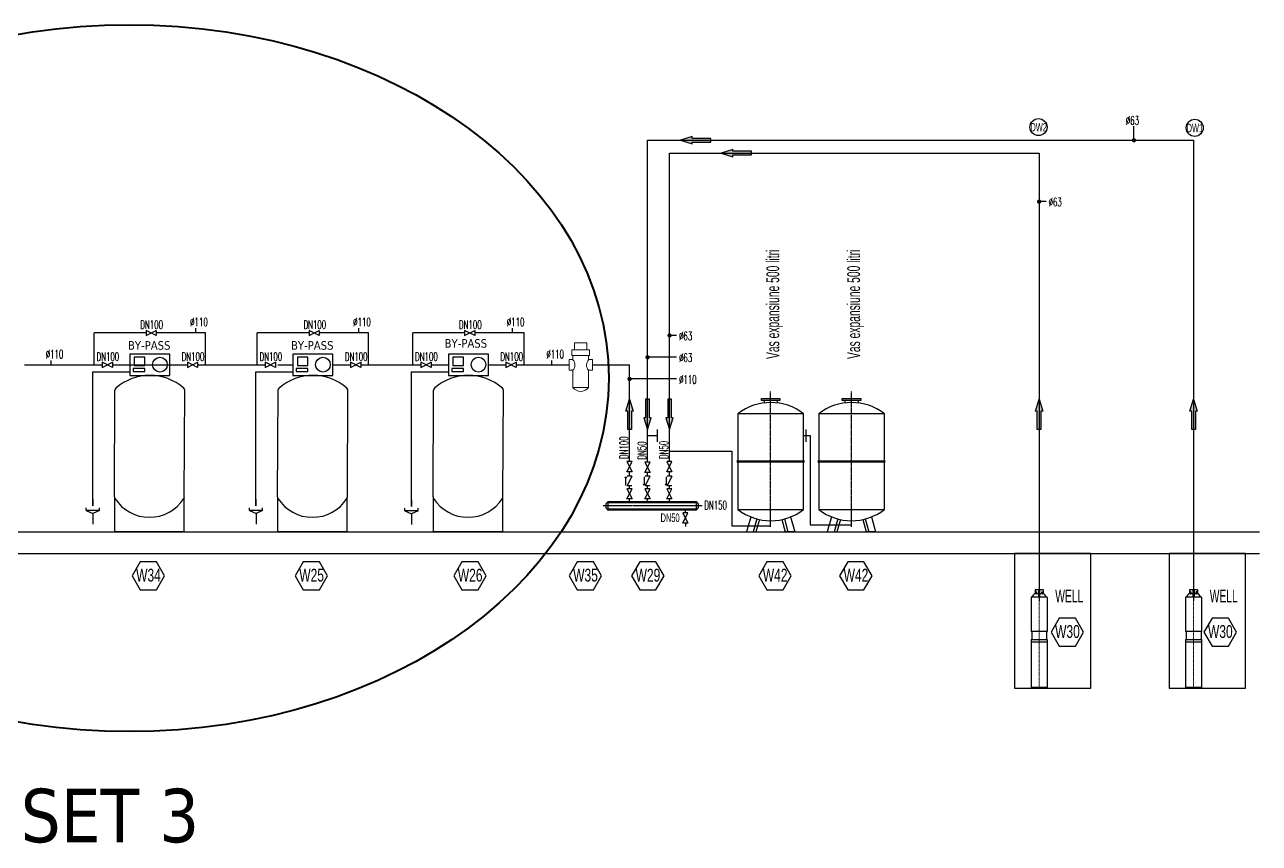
# Model space of a CAD drawing. Header units: inches. Extents: x -213476 to 33124, y -97366 to -68351.
# Drawn here: x -25352 to -13803, y -97366 to -89709 of the extents above; entities that cross this region are included whole.
import ezdxf
from ezdxf.enums import TextEntityAlignment as Align

# ---------------------------------------------------------------- set-up
doc = ezdxf.new("R2010")
doc.units = ezdxf.units.IN
doc.header["$MEASUREMENT"] = 0
doc.set_wipeout_variables(frame=1)
doc.linetypes.add('CENTER2', pattern=[28.575, 19.05, -3.175, 3.175, -3.175])
doc.linetypes.add('DASHDOT', pattern=[1, 0.5, -0.25, 0, -0.25])
doc.layers.add('CP_AXIS', color=143, linetype='DASHDOT', lineweight=18)
doc.layers.add('MEP-ARM', color=7, linetype='Continuous', lineweight=5)
for name, color, linetype in [('duvar', 3, 'Continuous'), ('EQUIPMENT', 252, 'Continuous'), ('ok', 7, 'Continuous'), ('PROCESS', 7, 'Continuous'), ('SOGUTMA-DAG.', 4, 'Continuous'), ('T-ISICİHAZ', 8, 'Continuous'), ('T-NOT', 7, 'Continuous'), ('t-olc', 230, 'Continuous'), ('t-sprinkler-cap', 7, 'Continuous'), ('t-sukolon', 7, 'Continuous'), ('t-temiz çap', 7, 'Continuous'), ('T-TOPLAM', 7, 'Continuous'), ('T-TOPLAM-ISITMA', 6, 'Continuous'), ('t-vana', 7, 'Continuous'), ('Text', 7, 'Continuous')]:
    doc.layers.add(name, color=color, linetype=linetype)
doc.layers.add('t-çap', color=2, linetype='Continuous', true_color=0xffff00)
doc.styles.add('ARIAL', font='wturkce.shx')
doc.styles.add('not', font='WTURKCE.SHX', dxfattribs={"width": 0.6, "height": 10})
doc.styles.get("Standard").update_dxf_attribs({"font": 'arial.ttf'})
doc.styles.add('t-sihsemacap', font='txt.shx', dxfattribs={"width": 0.6, "height": 10})
doc.styles.add('t-temiz çap', font='wturkce.shx', dxfattribs={"width": 0.6, "height": 10})
doc.styles.add('TAHOMA', font='tahoma.ttf')
doc.linetypes.add('SOGUTMAGIDIS', pattern='A,1.5,-0.2,["/",Standard,S=0.1,R=0,X=-0.1,Y=-0.05],-0.1', length=1.8)

# ---------------------------------------------------------------- blocks, each defined once
blk = doc.blocks.new('t-vana')
at = {"color": 7}
blk.add_wipeout([(6, 12), (0, 12), (6, 0), (0, 0), (6, 12), (0, 12)], dxfattribs=at).dxf.layer = 'T-ISICİHAZ'
at = {"layer": 't-vana'}
for p, q in [((6, 12), (0, 12)), ((0, 12), (6, 0)), ((0, 0), (6, 12)), ((6, 0), (0, 0))]:
    blk.add_line(p, q, dxfattribs=at)
blk = doc.blocks.new('A$C12F96355')
at = {"layer": 'ok', "ltscale": 100}
blk.add_hatch(color=256, dxfattribs=at).paths.add_polyline_path([(-16.44, 1), (-16.44, -1), (-6.42, -1), (-6.42, -2.01), (0, 0), (-6.42, 2.01), (-6.42, 1)])
blk.add_lwpolyline([(-6.42, -1), (-16.44, -1), (-16.44, 1), (-6.42, 1), (-6.42, 2.01), (0, 0), (-6.42, -2.01), (-6.42, -1), (-16.44, -1)], dxfattribs=at)
blk = doc.blocks.new('zw$C38B')
at = {"extrusion": (0, 1, 0)}
for p, q in [((9.3, 106.2), (-9.3, 106.2)), ((-9.3, 106.2), (-9.3, 66)), ((-4.7, 114.8), (-4.7, 110.4)), ((-4.7, 110.4), (-4, 110.4)), ((4.5, 115), (-4.5, 115)), ((-4, 111.8), (-4, 109.8)), ((-3.7, 109.8), (-3.7, 111.8)), ((-3.2, 112.5), (-3.2, 110.4)), ((-3.2, 110.4), (-0.5, 110.4)), ((0.5, 114.1), (-0.5, 114.1)), ((-0.5, 106.2), (-0.5, 114.1)), ((0.5, 114.1), (0.5, 106.2)), ((0.5, 110.4), (3.2, 110.4)), ((3.2, 110.4), (3.2, 112.5)), ((3.7, 111.8), (3.7, 109.8)), ((4, 109.8), (4, 111.8)), ((4, 110.4), (4.7, 110.4)), ((4.7, 114.8), (4.7, 110.4)), ((9.3, 106.2), (9.3, 66)), ((9.3, 66), (-9.3, 66)), ((-8.7, 66), (-8.7, 56.8)), ((8.7, 66), (8.7, 56.8)), ((-9.3, 56.8), (-9.3, 0.6)), ((9.3, 53.8), (-9.3, 53.8)), ((9.3, 56.8), (9.3, 0.6)), ((9.3, 0.6), (-9.3, 0.6)), ((-8.6, 0), (-9.3, 0.6)), ((8.6, 0), (-8.6, 0)), ((8.6, 0), (9.3, 0.6))]:
    blk.add_line(p, q, dxfattribs=at)
for p, q in [((-3.7, 109.8), (-4, 109.8)), ((-3.7, 109.8), (-3.2, 110.4)), ((-3.2, 112.5), (-3.5, 112.5)), ((3.2, 112.5), (3.5, 112.5)), ((3.7, 109.8), (3.2, 110.4)), ((4, 109.8), (3.7, 109.8)), ((-9.3, 56.8), (9.3, 56.8))]:
    blk.add_line(p, q)
for centre, radius, start, end in [((-4.5, 114.8), 0.25, 90, 180), ((-3.1, 111.8), 0.907, 144.2467, 181.3377), ((-3.5, 112), 0.465, 92.7228, 145.1385), ((-2.7, 111.8), 0.953, 150.2462, 180.7047), ((-3.1, 112), 0.497, 93.5804, 152.3284), ((3.1, 112), 0.497, 27.6716, 86.4196), ((3.5, 112), 0.465, 34.8615, 87.2772), ((2.7, 111.8), 0.953, 359.2953, 29.7538), ((3.1, 111.8), 0.907, 358.6623, 35.7533), ((4.5, 114.8), 0.25, 0, 90)]:
    blk.add_arc(centre, radius, start, end)
for centre, start_param, end_param in [((1, 103.8), -0.953662, -0.312042), ((-1, 103.8), -2.829551, -2.18793)]:
    blk.add_ellipse(centre, major_axis=(-9.89, 0), ratio=0.82337, start_param=start_param, end_param=end_param)
at = {"layer": 'CP_AXIS'}
blk.add_line((0, 0), (0, 115), dxfattribs=at)
blk = doc.blocks.new('A$C1BB82157')
at = {"layer": 'MEP-ARM', "transparency": 33554684}
blk.add_lwpolyline([(76.4, 34.5), (76.4, 56.4), (10.9, 56.4), (10.9, 34.5)], close=True, dxfattribs=at)
for points in [[(20.4, 56.4), (20.4, 82), (66.9, 82)], [(66.9, 82), (66.9, 56.4)], [(14.5, -20), (0, -20), (0, 20), (14.5, 20)], [(72.7, 19), (72.7, 34.5), (14.5, 34.5), (14.5, 19)], [(72.7, 20), (72.7, 19)], [(72.7, -20), (87.3, -20), (87.3, 20), (72.7, 20)], [(14.5, -20), (14.5, -84.5), (72.7, -84.5)], [(72.7, -84.5), (72.7, -20)]]:
    blk.add_lwpolyline(points, dxfattribs=at)
for centre, radius, start, end in [((-8, -0.5), 29.8, 319.1166, 41.8346), ((95.3, -0.5), 29.8, 138.1654, 220.8834), ((43.6, -62.7), 36.4, 216.8699, 323.1301)]:
    blk.add_arc(centre, radius, start, end, dxfattribs=at)

msp = doc.modelspace()

# ---------------------------------------------------------------- linework, layer by layer
at = {"layer": 'duvar', "color": 3, "lineweight": -3}
for p, q in [((-213011, -94454), (-13803, -94454)), ((-213011, -94654), (-13803, -94654))]:
    msp.add_line(p, q, dxfattribs=at)
at = {"layer": 'EQUIPMENT', "lineweight": -2}
for p, q in [((-24776, -94253, 0), (-24776, -94228, 0)), ((-24652, -94253, 0), (-24652, -94228, 0)), ((-23250, -94253, 0), (-23250, -94228, 0)), ((-23126, -94253, 0), (-23126, -94228, 0)), ((-21795, -94257, 0), (-21795, -94232, 0)), ((-21672, -94257, 0), (-21672, -94232, 0)), ((-24776, -94253, 0), (-24714, -94280, 0)), ((-24652, -94253, 0), (-24776, -94253, 0)), ((-24652, -94253, 0), (-24714, -94280, 0)), ((-24714, -94280, 0), (-24714, -94380, 0)), ((-23250, -94253, 0), (-23188, -94280, 0)), ((-23126, -94253, 0), (-23250, -94253, 0)), ((-23126, -94253, 0), (-23188, -94280, 0)), ((-23188, -94280, 0), (-23188, -94380, 0)), ((-21795, -94257, 0), (-21733, -94284, 0)), ((-21672, -94257, 0), (-21795, -94257, 0)), ((-21672, -94257, 0), (-21733, -94284, 0)), ((-21733, -94284, 0), (-21733, -94384, 0))]:
    msp.add_line(p, q, dxfattribs=at)
at = {"layer": 'PROCESS', "color": 1, "lineweight": -2}
for p, q in [((-24715, -92955), (-24368, -92955)), ((-24715, -94148), (-24715, -92955)), ((-23190, -92955), (-22843, -92955)), ((-23190, -94148), (-23190, -92955)), ((-21735, -92955), (-21388, -92955)), ((-21735, -94152), (-21735, -92955)), ((-24715, -94148), (-24715, -94211)), ((-24715, -94211), (-24715, -94148)), ((-23190, -94148), (-23190, -94211)), ((-23190, -94211), (-23190, -94148)), ((-21735, -94152), (-21735, -94215)), ((-21735, -94215), (-21735, -94152))]:
    msp.add_line(p, q, dxfattribs=at)
at = {"layer": 'SOGUTMA-DAG.', "color": 3, "linetype": 'SOGUTMAGIDIS'}
for p, q in [((-19526, -93801), (-19526, -90790, 0)), ((-19526, -90790, 0), (-14418, -90790, 0)), ((-14418, -90790), (-14418, -95098)), ((-19320, -93795), (-19320, -90910, 0)), ((-19320, -90910, 0), (-15863, -90910)), ((-15863, -90910), (-15863, -95098)), ((-24701, -92891), (-24701, -92592)), ((-24217, -92592), (-24701, -92592)), ((-23661, -92592), (-24121, -92592)), ((-23661, -92891), (-23661, -92592)), ((-23176, -92891), (-23176, -92592)), ((-22692, -92592), (-23176, -92592)), ((-22135, -92592), (-22596, -92592)), ((-22135, -92891), (-22135, -92592)), ((-21721, -92891), (-21721, -92592)), ((-21237, -92592), (-21721, -92592)), ((-20680, -92592), (-21141, -92592)), ((-20680, -92891), (-20680, -92592)), ((-25354, -92891), (-23102, -92891)), ((-24508, -92891), (-24368, -92891)), ((-23994, -92891), (-23830, -92891)), ((-22983, -92891), (-22843, -92891)), ((-22468, -92891), (-22305, -92891)), ((-22209, -92891), (-21647, -92891)), ((-21551, -92891), (-21388, -92891)), ((-21014, -92891), (-20850, -92891)), ((-20754, -92891), (-20260, -92891)), ((-20042, -92891), (-19694, -92891)), ((-19694, -93795, 0), (-19694, -92891, 0)), ((-19694, -93933, 0), (-19694, -93892, 0)), ((-19526, -93933), (-19526, -93898)), ((-19320, -93933), (-19320, -93892)), ((-19694, -94049, 0), (-19694, -94023, 0)), ((-19526, -94049), (-19526, -94023)), ((-19320, -94049), (-19320, -94023)), ((-19694, -94171, 0), (-19694, -94145, 0)), ((-19526, -94171), (-19526, -94145)), ((-19320, -94171), (-19320, -94145))]:
    msp.add_line(p, q, dxfattribs=at)
for points in [[(-19526, -93553), (-19435, -93553)], [(-18067, -93553), (-18003, -93553), (-18003, -94386), (-17618, -94386)]]:
    msp.add_lwpolyline(points, dxfattribs=at)
at = {"layer": 'T-ISICİHAZ', "color": 240}
for p, q in [((-24512, -94126), (-24508, -93129)), ((-23859, -94126), (-23854, -93129)), ((-22986, -94126), (-22982, -93129)), ((-22333, -94126), (-22329, -93129)), ((-21531, -94126), (-21527, -93129)), ((-20878, -94126), (-20874, -93129)), ((-24512, -94126), (-24512, -94454)), ((-23863, -94140), (-23863, -94454)), ((-22986, -94126), (-22986, -94454)), ((-22337, -94140), (-22337, -94454)), ((-21531, -94126), (-21531, -94454)), ((-20882, -94140), (-20882, -94454)), ((-19069, -94171), (-19896, -94171, 0)), ((-19896, -94248, 0), (-19069, -94248)), ((-23863, -94454), (-24512, -94454)), ((-22337, -94454), (-22986, -94454)), ((-20882, -94454), (-21531, -94454))]:
    msp.add_line(p, q, dxfattribs=at)
at = {"layer": 'T-ISICİHAZ', "color": 7, "linetype": 'CENTER2', "ltscale": 0.8}
for p, q in [((-18374, -94406), (-18374, -93141)), ((-17618, -94406), (-17618, -93141))]:
    msp.add_line(p, q, dxfattribs=at)
at = {"layer": 'T-ISICİHAZ', "color": 7}
for p, q in [((-18461, -93223), (-18461, -93207)), ((-18461, -93207), (-18287, -93207)), ((-18287, -93223), (-18461, -93223)), ((-18436, -93223), (-18436, -93248)), ((-18309, -93248), (-18309, -93223)), ((-18287, -93207), (-18287, -93223)), ((-17705, -93223), (-17705, -93207)), ((-17705, -93207), (-17531, -93207)), ((-17531, -93223), (-17705, -93223)), ((-17680, -93223), (-17680, -93248)), ((-17553, -93248), (-17553, -93223)), ((-17531, -93207), (-17531, -93223)), ((-18682, -93348), (-18682, -93788)), ((-18067, -93348), (-18682, -93348)), ((-18067, -93788), (-18067, -93348)), ((-17925, -93348), (-17925, -93788)), ((-17310, -93348), (-17925, -93348)), ((-17310, -93788), (-17310, -93348)), ((-18682, -93788), (-18067, -93788)), ((-18067, -93802), (-18682, -93802)), ((-18682, -93802), (-18682, -94245)), ((-18067, -94245), (-18067, -93802)), ((-17925, -93788), (-17310, -93788)), ((-17310, -93802), (-17925, -93802)), ((-17925, -93802), (-17925, -94245)), ((-17310, -94245), (-17310, -93802)), ((-19069, -94181), (-19896, -94181, 0)), ((-19896, -94181, 0), (-19896, -94238, 0)), ((-19069, -94238), (-19069, -94181)), ((-19896, -94238, 0), (-19069, -94238)), ((-19172, -94275), (-19172, -94248)), ((-18682, -94245), (-18067, -94245)), ((-18560, -94312), (-18600, -94454)), ((-18502, -94332), (-18537, -94454)), ((-18479, -94338), (-18512, -94454)), ((-18270, -94338), (-18237, -94454)), ((-18246, -94332), (-18212, -94454)), ((-18188, -94312), (-18148, -94454)), ((-17925, -94245), (-17310, -94245)), ((-17804, -94312), (-17844, -94454)), ((-17746, -94332), (-17780, -94454)), ((-17722, -94338), (-17755, -94454)), ((-17513, -94338), (-17480, -94454)), ((-17490, -94332), (-17455, -94454)), ((-17432, -94312), (-17392, -94454)), ((-19172, -94372), (-19172, -94403)), ((-18600, -94454), (-18512, -94454)), ((-18148, -94454), (-18237, -94454)), ((-17844, -94454), (-17755, -94454)), ((-17392, -94454), (-17480, -94454))]:
    msp.add_line(p, q, dxfattribs=at)
at = {"layer": 'T-ISICİHAZ', "color": 7, "linetype": 'CENTER2'}
msp.add_line((-19014, -94209), (-19942, -94209, 0), dxfattribs=at)
at = {"layer": 'T-ISICİHAZ', "color": 240}
for points in [[(-23994, -92792), (-24368, -92792), (-24368, -92990), (-23994, -92990)], [(-24229, -92818), (-24327, -92818), (-24327, -92896), (-24229, -92896)], [(-22468, -92792), (-22843, -92792), (-22843, -92990), (-22468, -92990)], [(-22703, -92818), (-22801, -92818), (-22801, -92896), (-22703, -92896)], [(-21014, -92792), (-21388, -92792), (-21388, -92990), (-21014, -92990)], [(-21248, -92818), (-21346, -92818), (-21346, -92896), (-21248, -92896)], [(-24229, -92926), (-24337, -92926), (-24337, -92954), (-24229, -92954)], [(-22703, -92926), (-22811, -92926), (-22811, -92954), (-22703, -92954)], [(-21248, -92926), (-21356, -92926), (-21356, -92954), (-21248, -92954)]]:
    msp.add_lwpolyline(points, close=True, dxfattribs=at)
at = {"layer": 'T-ISICİHAZ', "color": 4}
for points in [[(-24271, -94996), (-24119, -94996), (-24043, -94865), (-24119, -94734), (-24271, -94734), (-24347, -94865)], [(-22746, -94996), (-22594, -94996), (-22518, -94865), (-22594, -94734), (-22746, -94734), (-22821, -94865)], [(-21262, -94996), (-21110, -94996), (-21034, -94865), (-21110, -94734), (-21262, -94734), (-21338, -94865)], [(-20184, -94996), (-20032, -94996), (-19956, -94865), (-20032, -94734), (-20184, -94734), (-20259, -94865)], [(-19599, -94996), (-19447, -94996), (-19371, -94865), (-19447, -94734), (-19599, -94734), (-19675, -94865)], [(-18409, -94996), (-18258, -94996), (-18182, -94865), (-18258, -94734), (-18409, -94734), (-18485, -94865)], [(-17653, -94996), (-17501, -94996), (-17425, -94865), (-17501, -94734), (-17653, -94734), (-17729, -94865)], [(-15675, -95523), (-15523, -95523), (-15448, -95392), (-15523, -95260), (-15675, -95260), (-15751, -95392)], [(-14245, -95523), (-14093, -95523), (-14017, -95392), (-14093, -95260), (-14245, -95260), (-14321, -95392)]]:
    msp.add_lwpolyline(points, close=True, dxfattribs=at)
at = {"layer": 'T-ISICİHAZ', "color": 240}
for centre in [(-24087, -92889), (-22562, -92889), (-21107, -92889)]:
    msp.add_circle(centre, 69, dxfattribs=at)
for centre, radius, start, end in [((-24181, -93473), 483, 48.8746, 131.1254), ((-22655, -93473), 483, 48.8746, 131.1254), ((-21201, -93473), 483, 48.8746, 131.1254), ((-24481, -93129), 26.6, 131.1254, 180), ((-23881, -93129), 26.6, 0, 48.8746), ((-22956, -93129), 26.6, 131.1254, 180), ((-22355, -93129), 26.6, 0, 48.8746), ((-21501, -93129), 26.6, 131.1254, 180), ((-20901, -93129), 26.6, 0, 48.8746), ((-24485, -94126), 26.6, 180, 212.6076), ((-24185, -93934), 383, 212.6076, 327.3924), ((-23885, -94126), 26.6, 327.3924, 0), ((-22960, -94126), 26.6, 180, 212.6076), ((-22660, -93934), 383, 212.6076, 327.3924), ((-22360, -94126), 26.6, 327.3924, 0), ((-21505, -94126), 26.6, 180, 212.6076), ((-21205, -93934), 383, 212.6076, 327.3924), ((-20905, -94126), 26.6, 327.3924, 0), ((-19871, -94210, 0), 46, 122.8149, 236.8633), ((-19094, -94209), 46, 302.7572, 56.8062)]:
    msp.add_arc(centre, radius, start, end, dxfattribs=at)
at = {"layer": 'T-ISICİHAZ', "color": 7}
for centre, radius, start, end in [((-18373, -93743), 500, 52.0694, 127.9306), ((-17617, -93743), 500, 52.0694, 127.9306), ((-18682, -93795), 7.16, 90, 270), ((-18067, -93795), 7.16, 270, 90), ((-17925, -93795), 7.16, 90, 270), ((-17310, -93795), 7.16, 270, 90), ((-18373, -93849), 500, 232.0694, 307.9306), ((-17617, -93849), 500, 232.0694, 307.9306)]:
    msp.add_arc(centre, radius, start, end, dxfattribs=at)
at = {"layer": 't-sprinkler-cap', "color": 1, "lineweight": 30}
for points in [[(-16093, -95914), (-15378, -95914), (-15378, -94654), (-16093, -94654)], [(-14647, -95914), (-13933, -95914), (-13933, -94654), (-14647, -94654)]]:
    msp.add_lwpolyline(points, close=True, dxfattribs=at)
at = {"layer": 't-sukolon', "color": 5}
for centre in [(-15869, -90667), (-14407, -90674)]:
    msp.add_circle(centre, 80, dxfattribs=at)
at = {"layer": 't-temiz çap', "color": 7, "linetype": 'Continuous'}
for p, q in [((-14976, -90790, 0), (-14976, -90657, 0)), ((-15798, -91364), (-15863, -91364)), ((-19255, -92616, 0), (-19320, -92616, 0)), ((-25106, -92849, 1), (-25106, -92891, 1)), ((-19255, -92820, 0), (-19526, -92820, 0)), ((-19255, -93023, 0), (-19694, -93023, 0))]:
    msp.add_line(p, q, dxfattribs=at)
at = {"layer": 't-temiz çap', "color": 7, "linetype": 'Continuous', "const_width": 20, "elevation": 0}
for points in [[(-14986, -90790, 1), (-14966, -90790, 1)], [(-19330, -92616, 1), (-19310, -92616, 1)], [(-19536, -92820, 1), (-19516, -92820, 1)], [(-19704, -93023, 1), (-19684, -93023, 1)]]:
    msp.add_lwpolyline(points, format="xyb", close=True, dxfattribs=at)
at = {"layer": 't-temiz çap', "color": 7, "linetype": 'Continuous', "const_width": 20}
msp.add_lwpolyline([(-15873, -91364, 1), (-15853, -91364, 1)], format="xyb", close=True, dxfattribs=at)
at = {"layer": 'T-TOPLAM', "color": 7}
for p, q in [((-19435, -93496), (-19435, -93611)), ((-18046, -93496), (-18046, -93611))]:
    msp.add_line(p, q, dxfattribs=at)
at = {"layer": 't-vana'}
for p, q in [((-19734, -93948, 0), (-19728, -93936, 0)), ((-19721, -93948, 0), (-19734, -93948, 0)), ((-19728, -93936, 0), (-19721, -93948, 0)), ((-19728, -94018, 0), (-19728, -93948, 0)), ((-19672, -93933, 0), (-19717, -94023, 0)), ((-19672, -93933, 0), (-19717, -93933, 0)), ((-19558, -93937), (-19558, -94007)), ((-19503, -93933), (-19549, -94023)), ((-19503, -93933), (-19549, -93933)), ((-19353, -93937), (-19353, -94007)), ((-19298, -93933), (-19343, -94023)), ((-19298, -93933), (-19343, -93933)), ((-19672, -94023, 0), (-19717, -94023, 0)), ((-19558, -94019), (-19564, -94007)), ((-19564, -94007), (-19552, -94007)), ((-19552, -94007), (-19558, -94019)), ((-19503, -94023), (-19549, -94023)), ((-19353, -94019), (-19359, -94007)), ((-19359, -94007), (-19347, -94007)), ((-19347, -94007), (-19353, -94019)), ((-19298, -94023), (-19343, -94023))]:
    msp.add_line(p, q, dxfattribs=at)
at = {"layer": 't-çap', "color": 7}
for p, q in [((-23755, -92549), (-23755, -92592)), ((-22229, -92549), (-22229, -92592)), ((-20793, -92549), (-20793, -92592)), ((-20423, -92849), (-20423, -92891))]:
    msp.add_line(p, q, dxfattribs=at)

# ---------------------------------------------------------------- block references
at = {"layer": 'MEP-ARM', "xscale": 2.49999999750835, "yscale": 2.49999999750835, "zscale": 2.49999999750835}
msp.add_blockref('A$C1BB82157', (-20260, -92891), dxfattribs=at)
at = {"layer": 'ok', "color": 0, "ltscale": 100, "xscale": -17.28000000026077, "yscale": 17.27999999979511, "zscale": 17.28}
for p in [(-19218, -90790, 0), (-18838, -90910, 0)]:
    msp.add_blockref('A$C12F96355', p, dxfattribs=at)
at = {"layer": 'ok', "color": 0, "ltscale": 100}
for p, xscale, yscale, zscale, rotation in [((-19694, -93213, 0), 17.28000000026077, 17.28000000026077, 17.28000000026077, 90), ((-19526, -93497), -17.28000000026077, 17.27999999979511, 17.28, 89.99999999999952), ((-19320, -93497, 0), -17.28000000026077, 17.27999999979511, 17.28, 89.99999999999937), ((-15863, -93213), 17.28000000026077, 17.28000000026077, 17.28000000026077, 90), ((-14418, -93213), 17.28000000026077, 17.28000000026077, 17.28000000026077, 90)]:
    msp.add_blockref('A$C12F96355', p, dxfattribs=dict(at, xscale=xscale, yscale=yscale, zscale=zscale, rotation=rotation))
at = {"layer": 't-olc', "color": 7, "xscale": 8, "yscale": 8, "zscale": 8}
for p in [(-15863, -95914), (-14418, -95914)]:
    msp.add_blockref('zw$C38B', p, dxfattribs=at)

# ---------------------------------------------------------------- texts
at = {"layer": 'T-ISICİHAZ', "color": 7, "style": 'ARIAL', "width": 0.7}
for s, p in [('W34', (-24194, -94918)), ('W25', (-22668, -94918)), ('W26', (-21185, -94918)), ('W35', (-20106, -94918)), ('W29', (-19522, -94918)), ('W42', (-18332, -94918)), ('W42', (-17576, -94918)), ('W30', (-15598, -95445)), ('W30', (-14168, -95445))]:
    msp.add_text(s, height=120, dxfattribs=at).set_placement(p, align=Align.CENTER)
at = {"layer": 'T-NOT', "color": 150, "style": 'not', "width": 0.6}
for p in [(-18294, -92836, 0), (-17538, -92836, 0)]:
    msp.add_text('Vas expansiune 500 litri', height=120, rotation=90, dxfattribs=at).set_placement(p)
at = {"layer": 'T-NOT', "color": 7, "style": 'not', "width": 0.6}
for p in [(-15581, -95113), (-14136, -95113)]:
    msp.add_text('WELL', height=120, dxfattribs=at).set_placement(p, align=Align.CENTER)
at = {"layer": 't-sukolon', "color": 7, "width": 0.6}
for s, p in [('DW2', (-15867, -90708)), ('DW1', (-14406, -90715))]:
    msp.add_text(s, height=80, dxfattribs=at).set_placement(p, align=Align.CENTER)
at = {"layer": 't-temiz çap', "color": 7, "linetype": 'Continuous', "style": 't-sihsemacap', "width": 0.6}
for s, p in [('%%C63', (-15052, -90605, 0)), ('%%C63', (-15774, -91368)), ('%%C63', (-19231, -92621, 0)), ('%%C63', (-19231, -92824, 0)), ('%%C110', (-19231, -93027, 0)), ('DN150', (-18995, -94203))]:
    msp.add_text(s, height=80, dxfattribs=at).set_placement(p, align=Align.MIDDLE_LEFT)
for p in [(-23804, -92530, 0), (-22279, -92530, 0), (-20842, -92530, 0), (-25155, -92830, 1), (-20472, -92830, 0)]:
    msp.add_text('%%C110', height=80, dxfattribs=at).set_placement(p)
at = {"layer": 'T-TOPLAM-ISITMA', "color": 132, "insert": (-25389, -96856), "char_height": 500, "attachment_point": 1, "style": 'TAHOMA'}
msp.add_mtext_dynamic_manual_height_columns('{\\C30;\\c2254834;SET 3}', width=1988.44, gutter_width=50, heights=[0], dxfattribs=at)
at = {"layer": 'Text', "lineweight": -2, "style": 'TAHOMA'}
for p in [(-24187, -92709, 4), (-22662, -92709, 4), (-21225, -92690, 3)]:
    msp.add_text('BY-PASS', height=80, dxfattribs=at).set_placement(p, align=Align.MIDDLE_CENTER)

# ---------------------------------------------------------------- next in the draw order: block references
at = {"layer": 't-vana', "xscale": 8, "yscale": 8, "zscale": 8, "rotation": 90}
for p in [(-24121, -92616), (-22596, -92616), (-21141, -92616), (-24532, -92915), (-23734, -92915), (-23006, -92915), (-22209, -92915), (-21551, -92915), (-20754, -92915)]:
    msp.add_blockref('t-vana', p, dxfattribs=at)
at = {"layer": 't-vana', "xscale": 8, "yscale": 8, "zscale": 8}
for p in [(-19718, -93892, 0), (-19550, -93898), (-19345, -93892), (-19718, -94145, 0), (-19550, -94145), (-19345, -94145), (-19197, -94372)]:
    msp.add_blockref('t-vana', p, dxfattribs=at)

# ---------------------------------------------------------------- next in the draw order: linework, layer by layer
at = {"layer": 'SOGUTMA-DAG.', "color": 3, "linetype": 'SOGUTMAGIDIS'}
msp.add_lwpolyline([(-19320, -93698), (-18738, -93698), (-18738, -94397), (-18374, -94397), (-18374, -94332)], dxfattribs=at)
at = {"layer": 'T-TOPLAM-ISITMA', "color": 30, "lineweight": 40, "true_color": 0xf26722}
msp.add_ellipse((-24375, -93015), major_axis=(-4486, 0), ratio=0.736969, dxfattribs=at)

# ---------------------------------------------------------------- next in the draw order: texts
at = {"layer": 't-temiz çap', "color": 7, "linetype": 'Continuous', "style": 't-sihsemacap', "width": 0.6}
for p in [(-24270, -92515), (-22744, -92515), (-21289, -92515), (-24680, -92814), (-23883, -92814), (-23155, -92814), (-22357, -92814), (-21700, -92814), (-20902, -92814)]:
    msp.add_text('DN100', height=80, dxfattribs=at).set_placement(p, align=Align.MIDDLE_LEFT)
for s, p in [('DN100', (-19747, -93772)), ('DN50', (-19578, -93778, 0)), ('DN50', (-19373, -93772, 0))]:
    msp.add_text(s, height=80, rotation=90, dxfattribs=at).set_placement(p, align=Align.MIDDLE_LEFT)
at = {"layer": 't-temiz çap', "color": 200, "style": 't-temiz çap', "width": 0.6}
msp.add_text('DN50', height=80, dxfattribs=at).set_placement((-19404, -94361))

doc.saveas('drawing.dxf')
